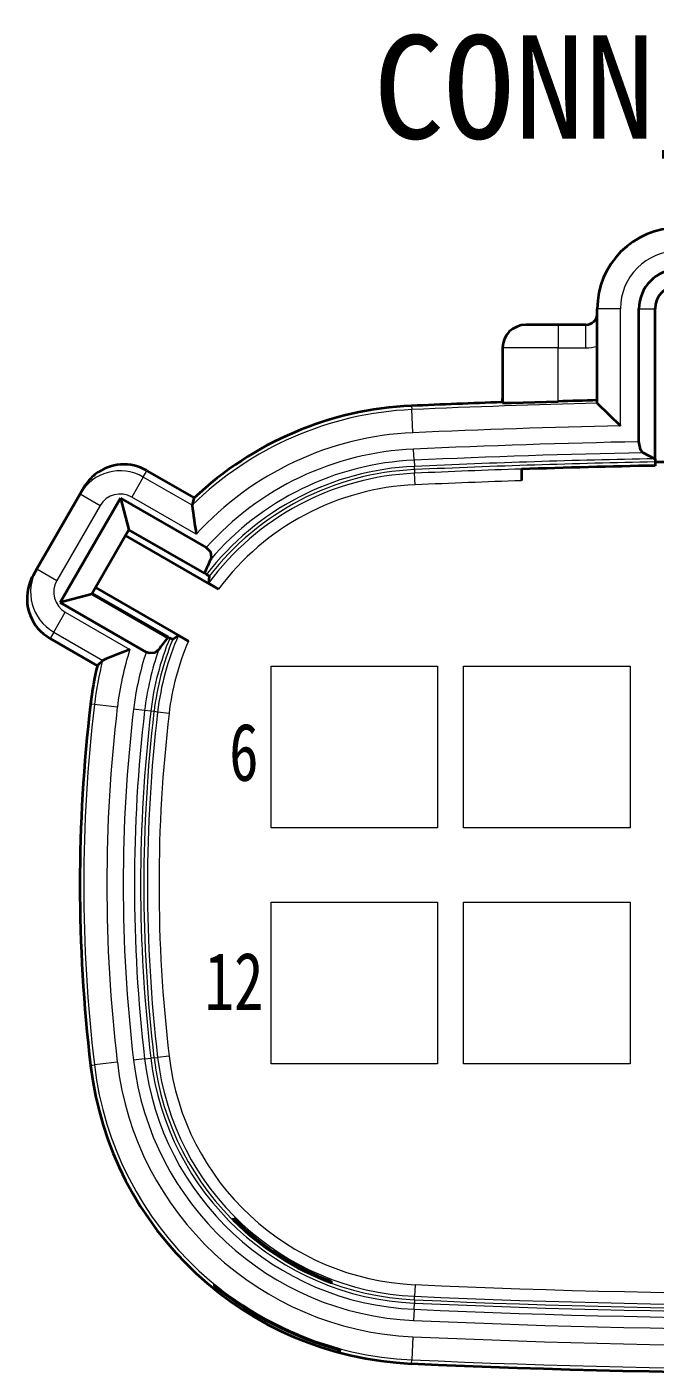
# Model space of a CAD drawing. Header units: millimetres. Extents: x 17 to 3784, y 12 to 1382.
# Drawn here: x 2160.02 to 2167.71, y 729.47 to 745.94 of the extents above; entities that cross this region are included whole.
import ezdxf

# ---------------------------------------------------------------- set-up
doc = ezdxf.new("R2010")
doc.units = ezdxf.units.MM
doc.layers.add('全新开发部分', color=7, linetype='Continuous', lineweight=18)
doc.styles.add('FangSong_GB2312_Style', font='simfang.ttf')
doc.styles.add('样式 2', font='', dxfattribs={"width": 0.75})
doc.styles.get('样式 2').set_extended_font_data('宋体')

msp = doc.modelspace()

# ---------------------------------------------------------------- linework, layer by layer
at = {"color": 0, "lineweight": 35, "ltscale": 0.051122}
msp.add_line((2167.001, 741.334), (2167.001, 742.489), dxfattribs=at)
at = {"color": 0, "lineweight": 13, "ltscale": 0.0125}
for p, q in [((2167.283, 742.489), (2167.001, 742.489)), ((2166.521, 742.291), (2166.521, 742.009)), ((2166.86, 742.009), (2166.86, 742.291)), ((2160.352, 738.533), (2160.494, 738.777))]:
    msp.add_line(p, q, dxfattribs=at)
at = {"color": 0, "lineweight": 13, "ltscale": 0.063328}
msp.add_line((2167.283, 741.058), (2167.283, 742.489), dxfattribs=at)
at = {"color": 0, "lineweight": 35, "ltscale": 0.071959}
msp.add_line((2167.51, 740.863), (2167.51, 742.489), dxfattribs=at)
at = {"color": 0, "lineweight": 13, "ltscale": 0.008749}
msp.add_line((2167.51, 742.489), (2167.707, 742.489), dxfattribs=at)
at = {"color": 0, "lineweight": 35, "ltscale": 0.081329}
msp.add_line((2167.707, 740.651), (2167.707, 742.489), dxfattribs=at)
at = {"color": 0, "lineweight": 35, "ltscale": 0.0175}
msp.add_line((2166.521, 742.291), (2166.125, 742.291), dxfattribs=at)
at = {"color": 0, "lineweight": 35, "ltscale": 0.014999}
msp.add_line((2166.86, 742.291), (2166.521, 742.291), dxfattribs=at)
at = {"color": 0, "lineweight": 35, "ltscale": 0.02972}
msp.add_line((2165.843, 742.009), (2165.843, 741.337), dxfattribs=at)
at = {"color": 0, "lineweight": 13, "ltscale": 0.03}
msp.add_line((2166.521, 742.009), (2165.843, 742.009), dxfattribs=at)
at = {"color": 0, "lineweight": 13, "ltscale": 0.02889}
msp.add_line((2166.521, 741.356), (2166.521, 742.009), dxfattribs=at)
at = {"color": 0, "lineweight": 13, "ltscale": 0.014999}
msp.add_line((2166.521, 742.009), (2166.86, 742.009), dxfattribs=at)
at = {"color": 0, "lineweight": 35, "ltscale": 0.008741}
msp.add_line((2167.708, 741.761), (2167.707, 741.958), dxfattribs=at)
at = {"color": 0, "lineweight": 35, "ltscale": 0.000312296}
msp.add_line((2165.843, 741.345), (2165.835, 741.345), dxfattribs=at)
at = {"color": 0, "lineweight": 13, "ltscale": 0.002067}
for p, q in [((2164.73, 741.302), (2164.732, 741.255)), ((2160.85, 737.646), (2160.803, 737.652)), ((2160.803, 733.232), (2160.85, 733.238)), ((2164.73, 729.582), (2164.732, 729.629))]:
    msp.add_line(p, q, dxfattribs=at)
at = {"color": 0, "lineweight": 13, "ltscale": 0.012499}
for p, q in [((2164.745, 740.973), (2164.732, 741.255)), ((2161.448, 740.43), (2161.307, 740.185)), ((2160.675, 740.223), (2160.92, 740.082)), ((2160.145, 739.305), (2160.39, 739.164)), ((2161.13, 737.613), (2160.85, 737.646)), ((2161.13, 733.271), (2160.85, 733.238)), ((2164.745, 729.911), (2164.732, 729.629))]:
    msp.add_line(p, q, dxfattribs=at)
at = {"color": 0, "lineweight": 13, "ltscale": 0.00603}
for p, q in [((2164.76, 740.637), (2164.754, 740.773)), ((2164.76, 730.247), (2164.754, 730.111))]:
    msp.add_line(p, q, dxfattribs=at)
at = {"color": 0, "lineweight": 35, "ltscale": 0.006971}
msp.add_line((2167.701, 740.654), (2167.562, 740.728), dxfattribs=at)
at = {"color": 0, "lineweight": 35, "ltscale": 0.000310857}
msp.add_line((2167.707, 740.651), (2167.701, 740.654), dxfattribs=at)
at = {"color": 0, "lineweight": 35, "ltscale": 0.001613}
msp.add_line((2167.707, 740.651), (2167.707, 740.615), dxfattribs=at)
at = {"color": 0, "lineweight": 13, "ltscale": 0.003968}
msp.add_line((2161.448, 740.43), (2161.492, 740.508), dxfattribs=at)
at = {"color": 0, "lineweight": 13, "ltscale": 0.029535}
msp.add_line((2161.492, 740.508), (2162.07, 740.174), dxfattribs=at)
at = {"color": 0, "lineweight": 35, "ltscale": 0.029536}
msp.add_line((2161.492, 740.508), (2162.07, 740.174), dxfattribs=at)
at = {"color": 0, "lineweight": 13, "ltscale": 0.003364}
for p, q in [((2164.76, 740.637), (2164.763, 740.561)), ((2164.76, 730.247), (2164.763, 730.323))]:
    msp.add_line(p, q, dxfattribs=at)
at = {"color": 0, "lineweight": 13, "ltscale": 0.00176}
for p, q in [((2164.765, 740.521), (2164.763, 740.561)), ((2164.765, 730.363), (2164.763, 730.323))]:
    msp.add_line(p, q, dxfattribs=at)
at = {"color": 0, "lineweight": 13, "ltscale": 0.00197}
for p, q in [((2164.765, 740.521), (2164.767, 740.477)), ((2161.623, 737.555), (2161.579, 737.56)), ((2161.579, 733.324), (2161.623, 733.329)), ((2164.765, 730.363), (2164.767, 730.407))]:
    msp.add_line(p, q, dxfattribs=at)
at = {"color": 0, "lineweight": 35, "ltscale": 0.006254}
msp.add_line((2166.075, 740.527), (2166.075, 740.386), dxfattribs=at)
at = {"color": 0, "lineweight": 35, "ltscale": 0.001997}
msp.add_line((2167.707, 740.615), (2167.707, 740.569), dxfattribs=at)
at = {"color": 0, "lineweight": 35, "ltscale": 0.19375}
msp.add_line((2172.086, 740.614), (2167.707, 740.614), dxfattribs=at)
at = {"color": 0, "lineweight": 13, "ltscale": 0.030522}
msp.add_line((2162.045, 740.085), (2161.448, 740.43), dxfattribs=at)
at = {"color": 0, "lineweight": 13, "ltscale": 0.00625}
for p, q in [((2164.773, 740.336), (2164.767, 740.477)), ((2161.764, 737.538), (2161.623, 737.555)), ((2161.764, 733.346), (2161.623, 733.329)), ((2164.773, 730.548), (2164.767, 730.407))]:
    msp.add_line(p, q, dxfattribs=at)
at = {"color": 0, "lineweight": 35, "ltscale": 0.046899}
msp.add_line((2160.675, 740.223), (2160.145, 739.305), dxfattribs=at)
at = {"color": 0, "lineweight": 35, "ltscale": 0.06525}
msp.add_line((2161.168, 740.172), (2160.431, 738.895), dxfattribs=at)
at = {"color": 0, "lineweight": 35, "ltscale": 0.003991}
for p, q in [((2160.675, 740.223), (2160.72, 740.301)), ((2160.145, 739.305), (2160.1, 739.227))]:
    msp.add_line(p, q, dxfattribs=at)
at = {"color": 0, "lineweight": 35, "ltscale": 0.05361}
msp.add_line((2161.168, 740.172), (2162.217, 739.567), dxfattribs=at)
at = {"color": 0, "lineweight": 35, "ltscale": 0.017678}
msp.add_line((2161.168, 740.172), (2161.271, 739.786), dxfattribs=at)
at = {"color": 0, "lineweight": 13, "ltscale": 0.040301}
msp.add_line((2162.096, 739.73), (2161.307, 740.185), dxfattribs=at)
at = {"color": 0, "lineweight": 35, "ltscale": 0.003892}
msp.add_line((2162.067, 740.171), (2162.045, 740.085), dxfattribs=at)
at = {"color": 0, "lineweight": 13, "ltscale": 0.046899}
msp.add_line((2160.92, 740.082), (2160.39, 739.164), dxfattribs=at)
at = {"color": 0, "lineweight": 35, "ltscale": 0.039809}
msp.add_line((2161.271, 739.786), (2160.822, 739.007), dxfattribs=at)
at = {"color": 0, "lineweight": 35, "ltscale": 0.058115}
msp.add_line((2162.368, 739.058), (2161.23, 739.715), dxfattribs=at)
at = {"color": 0, "lineweight": 35, "ltscale": 0.047289}
msp.add_line((2162.197, 739.252), (2161.271, 739.786), dxfattribs=at)
at = {"color": 0, "lineweight": 35, "ltscale": 0.00122}
msp.add_line((2162.221, 739.238), (2162.197, 739.252), dxfattribs=at)
at = {"color": 0, "lineweight": 35, "ltscale": 0.001764}
msp.add_line((2162.221, 739.238), (2162.254, 739.216), dxfattribs=at)
at = {"color": 0, "lineweight": 35, "ltscale": 0.003806}
msp.add_line((2162.254, 739.216), (2162.245, 739.13), dxfattribs=at)
at = {"color": 0, "lineweight": 35, "ltscale": 0.00044231}
msp.add_line((2160.822, 739.007), (2160.817, 738.999), dxfattribs=at)
at = {"color": 0, "lineweight": 35, "ltscale": 0.047313}
msp.add_line((2160.822, 739.007), (2161.748, 738.473), dxfattribs=at)
at = {"color": 0, "lineweight": 35, "ltscale": 0.058134}
msp.add_line((2160.863, 739.079), (2162.001, 738.422), dxfattribs=at)
at = {"color": 0, "lineweight": 35, "ltscale": 0.006286}
for p, q in [((2162.245, 739.13), (2162.368, 739.058)), ((2162.001, 738.422), (2161.877, 738.492))]:
    msp.add_line(p, q, dxfattribs=at)
at = {"color": 0, "lineweight": 35, "ltscale": 0.017677}
msp.add_line((2160.817, 738.999), (2160.431, 738.895), dxfattribs=at)
at = {"color": 0, "lineweight": 35, "ltscale": 0.053738}
msp.add_line((2161.482, 738.288), (2160.431, 738.895), dxfattribs=at)
at = {"color": 0, "lineweight": 35, "ltscale": 0.047373}
msp.add_line((2160.817, 738.999), (2161.744, 738.463), dxfattribs=at)
at = {"color": 0, "lineweight": 13, "ltscale": 0.040338}
msp.add_line((2160.494, 738.777), (2161.283, 738.321), dxfattribs=at)
at = {"color": 0, "lineweight": 13, "ltscale": 0.003967}
msp.add_line((2160.352, 738.533), (2160.307, 738.455), dxfattribs=at)
at = {"color": 0, "lineweight": 13, "ltscale": 0.03057}
msp.add_line((2160.352, 738.533), (2160.951, 738.187), dxfattribs=at)
at = {"color": 0, "lineweight": 13, "ltscale": 0.0296}
msp.add_line((2160.886, 738.121), (2160.307, 738.455), dxfattribs=at)
at = {"color": 0, "lineweight": 35, "ltscale": 0.0296}
msp.add_line((2160.886, 738.121), (2160.307, 738.455), dxfattribs=at)
at = {"color": 0, "lineweight": 35, "ltscale": 0.001219}
msp.add_line((2161.748, 738.473), (2161.772, 738.459), dxfattribs=at)
at = {"color": 0, "lineweight": 35, "ltscale": 0.001766}
msp.add_line((2161.808, 738.442), (2161.772, 738.459), dxfattribs=at)
at = {"color": 0, "lineweight": 35, "ltscale": 0.003804}
msp.add_line((2161.877, 738.492), (2161.808, 738.442), dxfattribs=at)
at = {"color": 0, "lineweight": 35, "ltscale": 0.003891}
msp.add_line((2160.951, 738.187), (2160.887, 738.126), dxfattribs=at)
at = {"color": 0, "lineweight": 13, "ltscale": 0.006031}
for p, q in [((2161.464, 737.574), (2161.329, 737.59)), ((2161.464, 733.31), (2161.329, 733.294))]:
    msp.add_line(p, q, dxfattribs=at)
at = {"color": 0, "lineweight": 13, "ltscale": 0.003365}
for p, q in [((2161.54, 737.565), (2161.464, 737.574)), ((2161.464, 733.31), (2161.54, 733.319))]:
    msp.add_line(p, q, dxfattribs=at)
at = {"color": 0, "lineweight": 13, "ltscale": 0.001759}
for p, q in [((2161.579, 737.56), (2161.54, 737.565)), ((2161.579, 733.324), (2161.54, 733.319))]:
    msp.add_line(p, q, dxfattribs=at)
at = {"color": 0, "lineweight": 35, "ltscale": 0.001006}
msp.add_line((2162.551, 731.338), (2162.551, 731.361), dxfattribs=at)
at = {"color": 0, "lineweight": 13, "ltscale": 0.001}
msp.add_line((2162.311, 730.53), (2162.311, 730.552), dxfattribs=at)
at = {"color": 0, "lineweight": 35, "ltscale": 0.000777489}
msp.add_line((2163.748, 730.573), (2163.748, 730.591), dxfattribs=at)
at = {"color": 0, "lineweight": 13, "ltscale": 0.000814935}
msp.add_line((2163.862, 729.738), (2163.862, 729.757), dxfattribs=at)
at = {"color": 0, "lineweight": 35}
for points in [[(2165.843, 741.337), (2165.844, 741.337), (2165.95, 741.339), (2166.521, 741.356)], [(2167.001, 741.334), (2167.001, 741.333), (2167.283, 741.058)], [(2167.562, 740.728), (2167.55, 740.736), (2167.529, 740.765), (2167.51, 740.863)], [(2162.217, 739.567), (2162.269, 739.513), (2162.277, 739.447), (2162.268, 739.417)], [(2161.637, 738.319), (2161.587, 738.278), (2161.518, 738.274), (2161.482, 738.288)]]:
    msp.add_lwpolyline(points, dxfattribs=at)
for centre, radius, start, end in [((2167.99, 742.489), 0.989, 90, 180), ((2167.99, 742.489), 0.48, 90, 180), ((2167.99, 742.489), 0.283, 90, 180), ((2166.86, 742.433), 0.141, 270, 0), ((2166.125, 742.009), 0.283, 90, 180), ((2169.897, 625.357), 116.059, 92.00535, 92.5516), ((2165.701, 741.39), 0.141, 341.7778, 0), ((2169.897, 625.357), 116.048, 91.42998, 91.66712), ((2164.914, 737.166), 4.14, 92.5516, 133.4648), ((2161.21, 740.019), 0.565, 60.0004, 128.1375), ((2169.897, 625.357), 115.233, 91.08867, 91.90073), ((2161.21, 740.019), 0.565, 128.1375, 150.0026), ((2174.823, 741.708), 12.88, 187.2379, 188.8338), ((2165.634, 737.874), 3.703, 155.3633, 158.1435), ((2160.589, 738.945), 0.564, 149.9905, 162.7871), ((2160.59, 738.945), 0.565, 162.7803, 239.9989), ((2164.662, 736.19), 3.699, 142.0819, 144.8638), ((2164.914, 737.166), 3.426, 157.579, 157.7477), ((2165.937, 726.321), 12.871, 111.1944, 112.7905), ((2164.914, 737.166), 4.14, 166.5914, 173.2624), ((2179.508, 735.442), 18.835, 173.2624, 186.7376), ((2164.914, 733.718), 4.14, 186.7376, 267.4484), ((2164.914, 733.718), 3.338, 224.9303, 249.547), ((2164.914, 733.718), 3.354, 225.1972, 249.6534), ((2162.4, 730.639), 0.141, 230.9753, 260.522), ((2164.953, 733.793), 4.181, 230.8247, 254.87), ((2163.899, 729.876), 0.142, 225.6097, 254.9205), ((2169.897, 845.527), 116.059, 267.4484, 272.5516)]:
    msp.add_arc(centre, radius, start, end, dxfattribs=at)
at = {"color": 0, "lineweight": 13}
for centre, radius, start, end in [((2167.99, 742.489), 0.706, 90, 180), ((2166.86, 742.433), 0.424, 270, 289.4712), ((2169.897, 625.357), 116.013, 91.43029, 92.5516), ((2164.914, 737.166), 4.093, 92.5516, 134.5019), ((2169.897, 625.357), 115.73, 91.29392, 92.5516), ((2164.914, 737.166), 3.81, 92.5516, 137.7095), ((2169.897, 625.357), 115.53, 91.18404, 92.5516), ((2164.914, 737.166), 3.61, 92.5516, 138.3279), ((2169.897, 625.357), 115.394, 91.15959, 92.5516), ((2169.897, 625.357), 115.318, 91.09105, 92.5516), ((2161.165, 739.94), 0.566, 60.0511, 149.9513), ((2161.21, 740.019), 0.565, 60.0004, 128.137), ((2164.914, 737.166), 3.398, 92.5516, 142.4389), ((2164.914, 737.166), 3.358, 92.5516, 142.3875), ((2164.914, 737.166), 3.474, 92.5516, 139.6138), ((2169.897, 625.357), 115.278, 91.08853, 92.5516), ((2169.897, 625.357), 115.234, 91.90073, 92.5516), ((2164.914, 737.166), 3.314, 92.5516, 143.6518), ((2164.914, 737.166), 3.173, 92.5516, 143.3876), ((2169.897, 625.357), 115.092, 91.90306, 92.5516), ((2161.165, 739.94), 0.283, 60.0029, 149.9951), ((2160.636, 739.023), 0.566, 150.0529, 239.9537), ((2160.59, 738.945), 0.565, 162.7802, 239.9998), ((2160.635, 739.022), 0.283, 150.0046, 239.9977), ((2164.914, 737.166), 3.398, 157.6274, 173.2624), ((2164.914, 737.166), 3.358, 157.6795, 173.2624), ((2164.914, 737.166), 3.314, 156.4159, 173.2624), ((2164.914, 737.166), 3.173, 156.6832, 173.2624), ((2164.914, 737.166), 4.093, 165.5546, 173.2624), ((2164.914, 737.166), 3.81, 162.3504, 173.2624), ((2164.914, 737.166), 3.61, 161.8973, 173.2624), ((2164.914, 737.166), 3.474, 160.6191, 173.2624), ((2179.508, 735.442), 18.788, 173.2624, 186.7376), ((2179.508, 735.442), 18.506, 173.2624, 186.7376), ((2179.508, 735.442), 18.306, 173.2624, 186.7376), ((2179.508, 735.442), 18.169, 173.2624, 186.7376), ((2179.508, 735.442), 18.093, 173.2624, 186.7376), ((2179.508, 735.442), 18.054, 173.2624, 186.7376), ((2179.508, 735.442), 18.009, 173.2624, 186.7376), ((2179.508, 735.442), 17.868, 173.2624, 186.7376), ((2164.914, 733.718), 4.093, 186.7376, 267.4484), ((2164.914, 733.718), 3.81, 186.7376, 267.4484), ((2164.914, 733.718), 3.61, 186.7376, 267.4484), ((2164.914, 733.718), 3.474, 186.7376, 267.4484), ((2164.914, 733.718), 3.398, 186.7376, 267.4484), ((2164.914, 733.718), 3.358, 186.7376, 267.4484), ((2164.914, 733.718), 3.314, 186.7376, 267.4484), ((2164.914, 733.718), 3.173, 186.7376, 267.4484), ((2164.951, 733.79), 4.178, 230.8071, 254.8874), ((2164.951, 733.79), 4.195, 231.0026, 254.9608), ((2169.897, 845.527), 115.092, 267.4484, 272.5516), ((2169.897, 845.527), 115.318, 267.4484, 272.5516), ((2169.897, 845.527), 115.278, 267.4484, 272.5516), ((2169.897, 845.527), 115.234, 267.4484, 272.5516), ((2169.897, 845.527), 115.53, 267.4484, 272.5516), ((2169.897, 845.527), 115.394, 267.4484, 272.5516), ((2169.897, 845.527), 115.73, 267.4484, 272.5516), ((2169.897, 845.527), 116.013, 267.4484, 272.5516)]:
    msp.add_arc(centre, radius, start, end, dxfattribs=at)
at = {"layer": '全新开发部分', "color": 0}
for points in [[(2163.011, 738.116), (2165.048, 738.116), (2165.048, 736.139), (2163.011, 736.139)], [(2165.365, 738.116), (2167.403, 738.116), (2167.403, 736.139), (2165.365, 736.139)], [(2163.011, 735.228), (2165.048, 735.228), (2165.048, 733.252), (2163.011, 733.252)], [(2165.365, 735.228), (2167.403, 735.228), (2167.403, 733.252), (2165.365, 733.252)]]:
    msp.add_lwpolyline(points, close=True, dxfattribs=at)

# ---------------------------------------------------------------- texts
at = {"color": 0, "linetype": 'Continuous', "style": 'FangSong_GB2312_Style'}
msp.add_text('CONN_DC/DC', height=1.2655, dxfattribs=at).set_placement((2164.263, 744.57))
at = {"layer": '全新开发部分', "color": 0, "width": 4.1266, "attachment_point": 1, "style": '样式 2'}
for s, insert, char_height in [('6', (2162.498, 737.419), 0.706), ('12', (2162.197, 734.614), 0.7063)]:
    msp.add_mtext(s, dxfattribs=dict(at, insert=insert, char_height=char_height))

doc.saveas('drawing.dxf')
